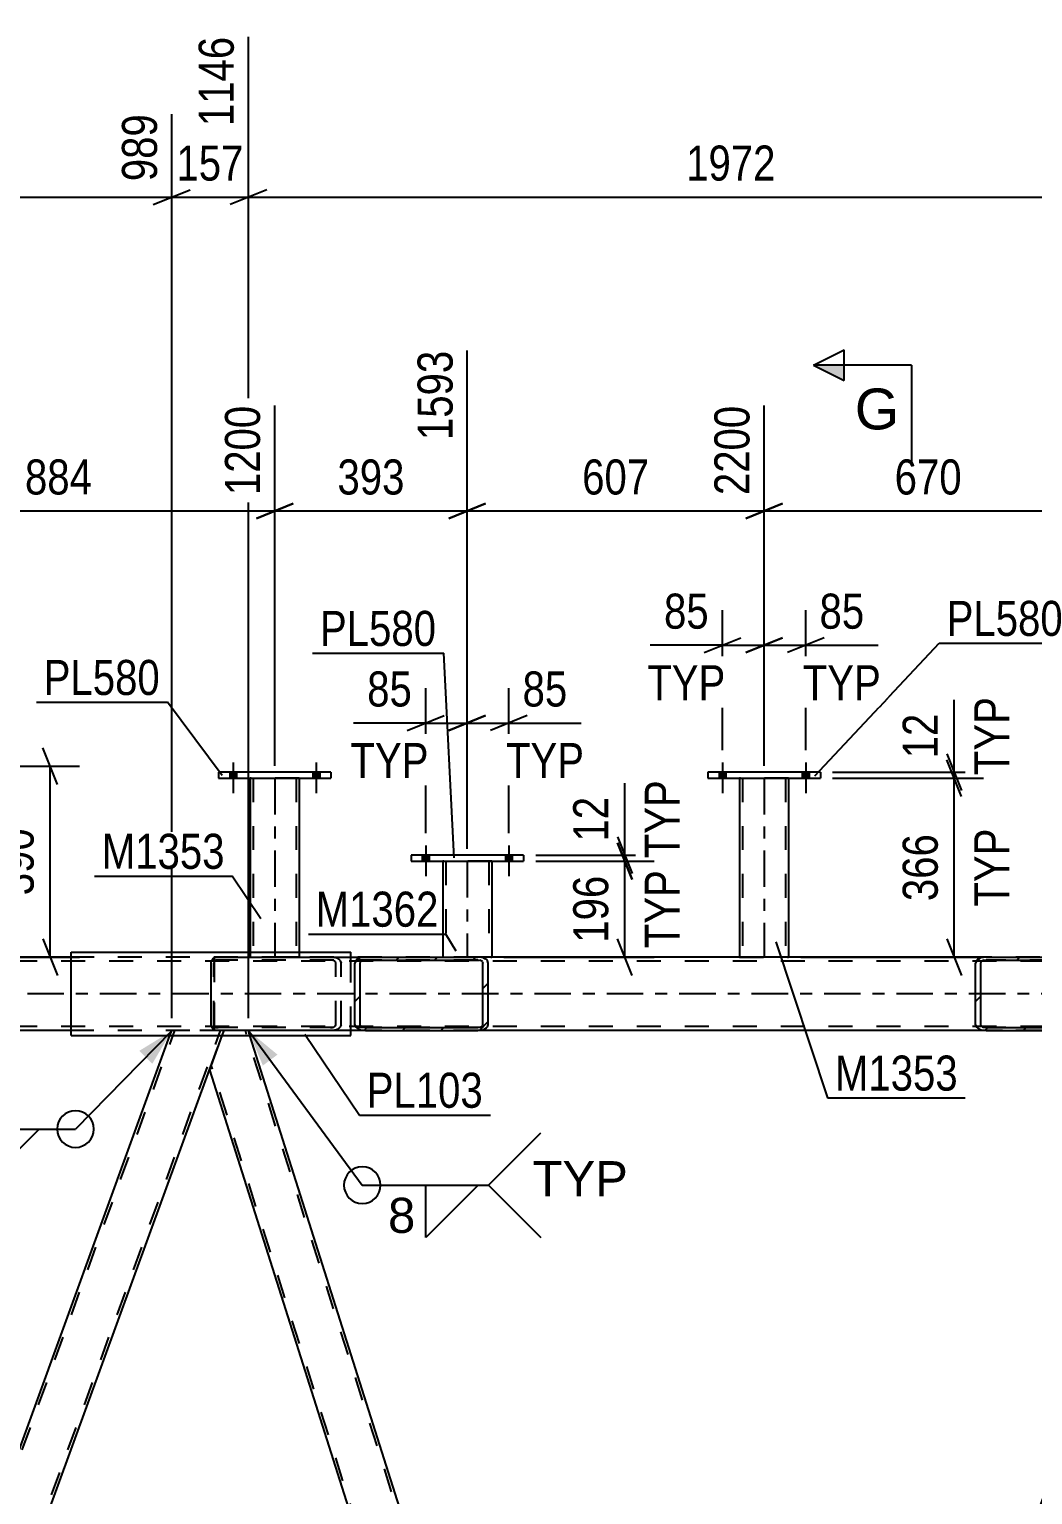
# Model space of a CAD drawing. Header units: millimetres. Extents: x -787 to 402, y -866 to -25.
# Drawn here: x -667.7 to -585.7, y -319.6 to -199.8 of the extents above; entities that cross this region are included whole.
import ezdxf

# ---------------------------------------------------------------- set-up
doc = ezdxf.new("R2010")
doc.units = ezdxf.units.MM
doc.linetypes.add('DXK_LINE_DOT2', pattern=[3.9198, 1.9599, -1.9599])
doc.linetypes.add('DXK_LINE_DOT3', pattern=[5.9187, 2.979, -0.9799, 0.9799, -0.9799])
doc.styles.add('Arial', font='arial.ttf', dxfattribs={"height": 0.2})
doc.styles.add('Arial Narrow', font='ARIALN.TTF', dxfattribs={"height": 0.2})

# ---------------------------------------------------------------- blocks, each defined once
blk = doc.blocks.new('Part-569028579-6382 - 6366')
at = {"color": 7, "linetype": 'DXK_LINE_DOT2'}
for p, q in [((-613.96, -400.61), (-570.65, -281.61)), ((-610.21, -400.61), (-566.9, -281.61)), ((-571.05, -282.01), (-570.9, -281.61)), ((-566.65, -281.61), (-570.9, -281.61)), ((-567.81, -284.81), (-566.65, -281.61)), ((-614.22, -400.61), (-613.05, -397.4)), ((-614.22, -400.61), (-609.96, -400.61)), ((-609.96, -400.61), (-609.81, -400.21))]:
    blk.add_line(p, q, dxfattribs=at)
at = {"color": 2, "linetype": 'Continuous'}
for p, q in [((-613.05, -397.4), (-571.05, -282.01)), ((-609.81, -400.21), (-567.81, -284.81))]:
    blk.add_line(p, q, dxfattribs=at)
blk = doc.blocks.new('Part-569028579-6450 - 6366')
at = {"color": 2, "linetype": 'Continuous'}
for p, q in [((-651.93, -282.01), (-652.95, -284.81)), ((-613.05, -397.4), (-649.64, -282.01)), ((-652.95, -284.81), (-616.36, -400.21)), ((-614.07, -400.21), (-613.05, -397.4))]:
    blk.add_line(p, q, dxfattribs=at)
at = {"color": 7, "linetype": 'DXK_LINE_DOT2'}
for p, q in [((-651.78, -281.61), (-651.93, -282.01)), ((-649.77, -281.61), (-651.78, -281.61)), ((-613.18, -397.77), (-650.02, -281.61)), ((-649.64, -282.01), (-649.77, -281.61)), ((-615.98, -400.61), (-652.81, -284.44)), ((-616.23, -400.61), (-616.36, -400.21)), ((-616.23, -400.61), (-614.22, -400.61)), ((-614.22, -400.61), (-614.07, -400.21))]:
    blk.add_line(p, q, dxfattribs=at)
blk = doc.blocks.new('Part-569028579-6399 - 6366')
at = {"linetype": 'Continuous'}
h = blk.add_hatch(dxfattribs=at)
h.set_pattern_fill('', scale=0.7, style=0, pattern_type=0)
h.set_pattern_definition([(45, (-590.3414, -276.0852), (-1.57154, 1.57154), [])])
h.paths.add_polyline_path([(-590.27, -275.9), (-590.34, -276.09), (-590.34, -281.13), (-590.27, -281.31), (-590.09, -281.46), (-589.8, -281.57), (-589.47, -281.61), (-580.3, -281.61), (-579.96, -281.57), (-579.68, -281.46), (-579.49, -281.31), (-579.42, -281.13), (-579.42, -276.09), (-579.49, -275.9), (-579.68, -275.75), (-579.96, -275.64), (-580.3, -275.61), (-589.47, -275.61), (-589.8, -275.64), (-590.09, -275.75)])
h.paths.add_polyline_path([(-589.64, -275.86), (-589.47, -275.85), (-580.3, -275.85), (-580.13, -275.86), (-579.99, -275.92), (-579.89, -275.99), (-579.86, -276.09), (-579.86, -281.13), (-579.89, -281.22), (-579.99, -281.29), (-580.13, -281.35), (-580.3, -281.37), (-589.47, -281.37), (-589.64, -281.35), (-589.78, -281.29), (-589.87, -281.22), (-589.9, -281.13), (-589.9, -276.09), (-589.87, -275.99), (-589.78, -275.92)])
at = {"color": 2, "linetype": 'Continuous'}
for p, q in [((-590.27, -275.9), (-590.34, -276.09)), ((-590.34, -281.13), (-590.34, -276.09)), ((-589.9, -276.09), (-589.87, -275.99)), ((-589.9, -281.13), (-589.9, -276.09)), ((-589.47, -275.61), (-589.8, -275.64)), ((-589.64, -275.86), (-589.47, -275.85)), ((-589.47, -275.61), (-580.3, -275.61)), ((-589.47, -275.85), (-580.3, -275.85)), ((-568.27, -275.61), (-580.3, -275.61)), ((-579.96, -275.64), (-580.3, -275.61)), ((-580.3, -275.85), (-580.13, -275.86)), ((-579.89, -275.99), (-579.86, -276.09)), ((-579.86, -281.13), (-579.86, -276.09)), ((-579.42, -276.09), (-579.49, -275.9)), ((-579.42, -281.13), (-579.42, -276.09)), ((-568.27, -275.61), (-567.93, -275.64)), ((-590.34, -281.13), (-590.27, -281.31)), ((-589.87, -281.22), (-589.9, -281.13)), ((-589.47, -281.37), (-589.64, -281.35)), ((-589.47, -281.37), (-580.3, -281.37)), ((-580.13, -281.35), (-580.3, -281.37)), ((-579.86, -281.13), (-579.89, -281.22)), ((-579.49, -281.31), (-579.42, -281.13)), ((-589.8, -281.57), (-589.47, -281.61)), ((-589.47, -281.61), (-580.3, -281.61)), ((-580.3, -281.61), (-579.96, -281.57)), ((-568.27, -281.61), (-580.3, -281.61)), ((-567.93, -281.57), (-568.27, -281.61))]:
    blk.add_line(p, q, dxfattribs=at)
at = {"color": 7, "linetype": 'DXK_LINE_DOT2'}
for p, q in [((-589.47, -275.61), (-580.3, -275.61)), ((-568.27, -275.85), (-589.47, -275.85)), ((-578.31, -276.09), (-578.24, -275.9)), ((-578.31, -281.13), (-578.31, -276.09)), ((-577.84, -275.99), (-577.87, -276.09)), ((-577.87, -281.13), (-577.87, -276.09)), ((-577.77, -275.64), (-577.44, -275.61)), ((-577.44, -275.85), (-577.61, -275.86)), ((-568.1, -275.86), (-568.27, -275.85)), ((-567.83, -276.09), (-567.86, -275.99)), ((-567.83, -281.13), (-567.83, -276.09)), ((-567.46, -275.9), (-567.44, -275.97)), ((-567.44, -275.97), (-567.39, -276.09)), ((-567.39, -281.13), (-567.39, -276.09)), ((-568.27, -281.37), (-589.47, -281.37)), ((-578.24, -281.31), (-578.31, -281.13)), ((-577.87, -281.13), (-577.84, -281.22)), ((-577.61, -281.35), (-577.44, -281.37)), ((-568.27, -281.37), (-568.1, -281.35)), ((-567.86, -281.22), (-567.83, -281.13)), ((-567.41, -281.17), (-567.46, -281.31)), ((-567.39, -281.13), (-567.41, -281.17)), ((-580.3, -281.61), (-589.47, -281.61)), ((-577.44, -281.61), (-577.77, -281.57))]:
    blk.add_line(p, q, dxfattribs=at)
at = {"color": 2, "linetype": 'Continuous'}
for centre, radius, start, end in [((-589.67, -276.45), 0.817, 99.5182, 138.0638), ((-589.57, -276.27), 0.409, 99.5182, 138.0638), ((-580.2, -276.27), 0.409, 41.9362, 80.4818), ((-580.1, -276.45), 0.817, 41.9362, 80.4818), ((-568.07, -276.45), 0.817, 53.5209, 80.4818), ((-589.67, -280.76), 0.817, 221.9362, 260.4818), ((-589.57, -280.94), 0.409, 221.9362, 260.4818), ((-580.2, -280.94), 0.409, 279.5182, 318.0638), ((-580.1, -280.76), 0.817, 279.5182, 318.0638), ((-568.07, -280.76), 0.817, 279.5182, 306.4761)]:
    blk.add_arc(centre, radius, start, end, dxfattribs=at)
at = {"color": 7, "linetype": 'DXK_LINE_DOT2'}
for centre, radius, start, end in [((-577.64, -276.45), 0.817, 99.5182, 138.0638), ((-577.54, -276.27), 0.409, 99.5182, 138.0638), ((-568.17, -276.27), 0.409, 41.9362, 80.4818), ((-568.07, -276.45), 0.817, 41.9362, 53.5209), ((-577.64, -280.76), 0.817, 221.9362, 260.4818), ((-577.54, -280.94), 0.409, 221.9362, 260.4818), ((-568.17, -280.94), 0.409, 279.5182, 318.0638), ((-568.07, -280.76), 0.817, 306.4761, 318.0638)]:
    blk.add_arc(centre, radius, start, end, dxfattribs=at)
blk = doc.blocks.new('Part-569028579-6480 - 6366')
at = {"color": 2, "linetype": 'Continuous'}
for p, q in [((-699.2, -400.21), (-656.18, -282.01)), ((-694.95, -400.21), (-652.95, -284.81))]:
    blk.add_line(p, q, dxfattribs=at)
at = {"color": 7, "linetype": 'DXK_LINE_DOT2'}
for p, q in [((-699.1, -400.61), (-655.78, -281.61)), ((-695.35, -400.61), (-652.04, -281.61)), ((-656.18, -282.01), (-656.04, -281.61)), ((-651.78, -281.61), (-656.04, -281.61)), ((-652.95, -284.81), (-651.78, -281.61)), ((-699.35, -400.61), (-699.2, -400.21)), ((-699.35, -400.61), (-695.09, -400.61)), ((-695.09, -400.61), (-694.95, -400.21))]:
    blk.add_line(p, q, dxfattribs=at)
blk = doc.blocks.new('Part-569028579-6501 - 6366')
at = {"color": 7, "linetype": 'DXK_LINE_DOT2'}
for p, q in [((-102.57, -275.93), (-695.6, -275.93)), ((-631.03, -275.61), (-664.25, -275.61)), ((-545.9, -275.61), (-589.47, -275.61)), ((-102.57, -281.29), (-695.6, -281.29)), ((-631.04, -281.61), (-664.25, -281.61)), ((-545.9, -281.61), (-589.47, -281.61))]:
    blk.add_line(p, q, dxfattribs=at)
at = {"color": 2, "linetype": 'Continuous'}
for p, q in [((-664.25, -275.61), (-691.6, -275.61)), ((-589.47, -275.61), (-631.03, -275.61)), ((-664.25, -281.61), (-691.6, -281.61)), ((-589.47, -281.61), (-631.04, -281.61))]:
    blk.add_line(p, q, dxfattribs=at)
at = {"color": 7, "linetype": 'DXK_LINE_DOT3'}
blk.add_line((-102.57, -278.61), (-695.6, -278.61), dxfattribs=at)
blk = doc.blocks.new('Part-569028579-6523 - 6366')
at = {"linetype": 'Continuous'}
h = blk.add_hatch(dxfattribs=at)
h.set_pattern_fill('', scale=0.7, style=0, pattern_type=0)
h.set_pattern_definition([(45, (-641.0777, -276.0851), (-1.57154, 1.57154), [])])
h.paths.add_polyline_path([(-641.01, -275.9), (-641.08, -276.09), (-641.08, -281.13), (-641.01, -281.31), (-640.82, -281.46), (-640.54, -281.57), (-640.2, -281.61), (-631.03, -281.61), (-630.7, -281.57), (-630.42, -281.46), (-630.23, -281.31), (-630.16, -281.13), (-630.16, -276.09), (-630.23, -275.9), (-630.42, -275.75), (-630.7, -275.64), (-631.03, -275.61), (-640.2, -275.61), (-640.54, -275.64), (-640.82, -275.75)])
h.paths.add_polyline_path([(-640.37, -275.86), (-640.2, -275.85), (-631.03, -275.85), (-630.87, -275.86), (-630.72, -275.92), (-630.63, -275.99), (-630.6, -276.09), (-630.6, -281.13), (-630.63, -281.22), (-630.72, -281.29), (-630.87, -281.35), (-631.03, -281.37), (-640.2, -281.37), (-640.37, -281.35), (-640.51, -281.29), (-640.61, -281.22), (-640.64, -281.13), (-640.64, -276.09), (-640.61, -275.99), (-640.51, -275.92)])
at = {"color": 2, "linetype": 'Continuous'}
for p, q in [((-652.82, -276.09), (-652.78, -275.9)), ((-652.82, -281.13), (-652.82, -276.09)), ((-652.78, -275.9), (-652.69, -275.75)), ((-652.69, -275.75), (-652.55, -275.64)), ((-652.55, -275.64), (-652.53, -275.64)), ((-652.53, -275.64), (-652.23, -275.61)), ((-652.23, -275.61), (-640.2, -275.61)), ((-641.01, -275.9), (-641.08, -276.09)), ((-641.08, -281.13), (-641.08, -276.09)), ((-640.64, -276.09), (-640.61, -275.99)), ((-640.64, -281.13), (-640.64, -276.09)), ((-640.2, -275.61), (-640.54, -275.64)), ((-640.37, -275.86), (-640.2, -275.85)), ((-640.2, -275.61), (-631.03, -275.61)), ((-640.2, -275.85), (-631.03, -275.85)), ((-630.7, -275.64), (-631.03, -275.61)), ((-631.03, -275.85), (-630.87, -275.86)), ((-630.63, -275.99), (-630.6, -276.09)), ((-630.6, -281.13), (-630.6, -276.09)), ((-630.16, -276.09), (-630.23, -275.9)), ((-630.16, -281.13), (-630.16, -276.09)), ((-652.78, -281.31), (-652.82, -281.13)), ((-652.69, -281.46), (-652.78, -281.31)), ((-652.55, -281.57), (-652.69, -281.46)), ((-641.08, -281.13), (-641.01, -281.31)), ((-640.61, -281.22), (-640.64, -281.13)), ((-640.2, -281.37), (-640.37, -281.35)), ((-640.2, -281.37), (-631.03, -281.37)), ((-630.87, -281.35), (-631.03, -281.37)), ((-630.6, -281.13), (-630.63, -281.22)), ((-630.23, -281.31), (-630.16, -281.13)), ((-652.53, -281.57), (-652.55, -281.57)), ((-652.23, -281.61), (-652.53, -281.57)), ((-640.2, -281.61), (-652.23, -281.61)), ((-640.54, -281.57), (-640.2, -281.61)), ((-640.2, -281.61), (-631.03, -281.61)), ((-631.03, -281.61), (-630.7, -281.57))]:
    blk.add_line(p, q, dxfattribs=at)
at = {"color": 7, "linetype": 'DXK_LINE_DOT2'}
for p, q in [((-652.58, -275.99), (-652.6, -276.09)), ((-652.6, -281.13), (-652.6, -276.09)), ((-652.54, -275.92), (-652.58, -275.99)), ((-652.4, -275.86), (-652.54, -275.92)), ((-652.54, -281.29), (-652.54, -275.92)), ((-652.53, -281.57), (-652.53, -275.64)), ((-652.23, -275.85), (-652.4, -275.86)), ((-631.03, -275.85), (-652.23, -275.85)), ((-643.06, -275.61), (-642.73, -275.64)), ((-642.9, -275.86), (-643.06, -275.85)), ((-642.63, -276.09), (-642.66, -275.99)), ((-642.63, -281.13), (-642.63, -276.09)), ((-642.26, -275.9), (-642.19, -276.09)), ((-642.19, -281.13), (-642.19, -276.09)), ((-631.03, -275.61), (-640.2, -275.61)), ((-652.6, -281.13), (-652.58, -281.22)), ((-652.58, -281.22), (-652.54, -281.29)), ((-652.54, -281.29), (-652.4, -281.35)), ((-652.4, -281.35), (-652.23, -281.37)), ((-631.03, -281.37), (-652.23, -281.37)), ((-643.06, -281.37), (-642.9, -281.35)), ((-642.66, -281.22), (-642.63, -281.13)), ((-642.19, -281.13), (-642.26, -281.31)), ((-642.73, -281.57), (-643.06, -281.61)), ((-631.03, -281.61), (-640.2, -281.61))]:
    blk.add_line(p, q, dxfattribs=at)
for centre, radius, start, end in [((-642.96, -276.27), 0.409, 41.9362, 80.4818), ((-642.86, -276.45), 0.817, 41.9362, 80.4818), ((-642.96, -280.94), 0.409, 279.5182, 318.0638), ((-642.86, -280.76), 0.817, 279.5182, 318.0638)]:
    blk.add_arc(centre, radius, start, end, dxfattribs=at)
at = {"color": 2, "linetype": 'Continuous'}
for centre, radius, start, end in [((-640.4, -276.45), 0.817, 99.5181, 138.0638), ((-640.3, -276.27), 0.409, 99.5181, 138.0638), ((-630.93, -276.27), 0.409, 41.9362, 80.4818), ((-630.83, -276.45), 0.817, 41.9362, 80.4818), ((-640.4, -280.76), 0.817, 221.9362, 260.4818), ((-640.3, -280.94), 0.409, 221.9362, 260.4818), ((-630.93, -280.94), 0.409, 279.5181, 318.0638), ((-630.83, -280.76), 0.817, 279.5181, 318.0638)]:
    blk.add_arc(centre, radius, start, end, dxfattribs=at)
blk = doc.blocks.new('Bolt-569028579-17748 - 6366')
at = {"linetype": 'Continuous'}
for points in [[(-610.74, -260.49), (-611.3, -260.49), (-611.3, -260.97), (-610.74, -260.97)], [(-610.74, -260.49), (-611.3, -260.49), (-611.3, -260.97), (-610.74, -260.97)], [(-603.94, -260.49), (-604.5, -260.49), (-604.5, -260.97), (-603.94, -260.97)], [(-603.94, -260.49), (-604.5, -260.49), (-604.5, -260.97), (-603.94, -260.97)]]:
    blk.add_hatch(color=1, dxfattribs=at).paths.add_polyline_path(points)
at = {"color": 1, "linetype": 'Continuous'}
for p, q in [((-611.02, -259.69), (-611.02, -262.21)), ((-611.02, -259.69), (-611.02, -262.21)), ((-604.22, -259.69), (-604.22, -262.21)), ((-604.22, -259.69), (-604.22, -262.21)), ((-611.3, -260.49), (-611.3, -260.97)), ((-611.3, -260.49), (-611.3, -260.97)), ((-610.74, -260.49), (-610.74, -260.97)), ((-610.74, -260.49), (-610.74, -260.97)), ((-604.5, -260.49), (-604.5, -260.97)), ((-604.5, -260.49), (-604.5, -260.97)), ((-603.94, -260.49), (-603.94, -260.97)), ((-603.94, -260.49), (-603.94, -260.97))]:
    blk.add_line(p, q, dxfattribs=at)
blk = doc.blocks.new('Part-569028579-6540 - 6366')
at = {"color": 2, "linetype": 'Continuous'}
for p, q in [((-664.25, -282.01), (-664.25, -275.21)), ((-664.25, -275.21), (-641.39, -275.21)), ((-641.39, -275.61), (-641.39, -275.21)), ((-664.25, -282.01), (-641.39, -282.01)), ((-641.39, -282.01), (-641.39, -281.61))]:
    blk.add_line(p, q, dxfattribs=at)
at = {"color": 7, "linetype": 'DXK_LINE_DOT2'}
blk.add_line((-641.39, -281.61), (-641.39, -275.61), dxfattribs=at)
blk = doc.blocks.new('Part-569028579-6561 - 6366')
at = {"color": 2, "linetype": 'Continuous'}
for p, q in [((-636.48, -267.28), (-636.48, -267.76)), ((-627.28, -267.28), (-636.48, -267.28)), ((-636.48, -267.76), (-627.28, -267.76)), ((-627.28, -267.28), (-627.28, -267.76))]:
    blk.add_line(p, q, dxfattribs=at)
blk = doc.blocks.new('Bolt-569028579-6639 - 6366')
at = {"linetype": 'Continuous'}
for points in [[(-650.74, -260.49), (-651.3, -260.49), (-651.3, -260.97), (-650.74, -260.97)], [(-650.74, -260.49), (-651.3, -260.49), (-651.3, -260.97), (-650.74, -260.97)], [(-643.94, -260.49), (-644.5, -260.49), (-644.5, -260.97), (-643.94, -260.97)], [(-643.94, -260.49), (-644.5, -260.49), (-644.5, -260.97), (-643.94, -260.97)]]:
    blk.add_hatch(color=1, dxfattribs=at).paths.add_polyline_path(points)
at = {"color": 1, "linetype": 'Continuous'}
for p, q in [((-651.02, -259.69), (-651.02, -262.21)), ((-651.02, -259.69), (-651.02, -262.21)), ((-644.22, -259.69), (-644.22, -262.21)), ((-644.22, -259.69), (-644.22, -262.21)), ((-651.3, -260.49), (-651.3, -260.97)), ((-651.3, -260.49), (-651.3, -260.97)), ((-650.74, -260.49), (-650.74, -260.97)), ((-650.74, -260.49), (-650.74, -260.97)), ((-644.5, -260.49), (-644.5, -260.97)), ((-644.5, -260.49), (-644.5, -260.97)), ((-643.94, -260.49), (-643.94, -260.97)), ((-643.94, -260.49), (-643.94, -260.97))]:
    blk.add_line(p, q, dxfattribs=at)
blk = doc.blocks.new('Part-569028579-17692 - 6366')
at = {"color": 2, "linetype": 'Continuous'}
for p, q in [((-609.62, -260.97), (-609.62, -275.61)), ((-605.62, -260.97), (-605.62, -275.61))]:
    blk.add_line(p, q, dxfattribs=at)
at = {"color": 7, "linetype": 'DXK_LINE_DOT2'}
for p, q in [((-605.62, -260.97), (-609.62, -260.97)), ((-609.38, -260.97), (-609.38, -275.61)), ((-605.86, -260.97), (-605.86, -275.61)), ((-609.62, -275.61), (-609.62, -275.61)), ((-609.62, -275.61), (-605.62, -275.61)), ((-605.62, -275.61), (-605.62, -275.61)), ((-605.62, -275.61), (-605.62, -275.61))]:
    blk.add_line(p, q, dxfattribs=at)
at = {"color": 7, "linetype": 'DXK_LINE_DOT3'}
blk.add_line((-607.62, -260.97), (-607.62, -275.61), dxfattribs=at)
blk = doc.blocks.new('Part-569028579-17693 - 6366')
at = {"color": 2, "linetype": 'Continuous'}
for p, q in [((-612.22, -260.49), (-612.22, -260.97)), ((-603.02, -260.49), (-612.22, -260.49)), ((-612.22, -260.97), (-603.02, -260.97)), ((-603.02, -260.49), (-603.02, -260.97))]:
    blk.add_line(p, q, dxfattribs=at)
blk = doc.blocks.new('Part-569028579-17696 - 6366')
at = {"color": 2, "linetype": 'Continuous'}
for p, q in [((-649.62, -260.97), (-649.62, -275.21)), ((-645.62, -260.97), (-645.62, -275.21))]:
    blk.add_line(p, q, dxfattribs=at)
at = {"color": 7, "linetype": 'DXK_LINE_DOT2'}
for p, q in [((-645.62, -260.97), (-649.62, -260.97)), ((-649.38, -260.97), (-649.38, -275.61)), ((-645.86, -260.97), (-645.86, -275.61)), ((-649.62, -275.21), (-649.62, -275.61)), ((-645.62, -275.21), (-645.62, -275.61)), ((-645.62, -275.61), (-649.62, -275.61))]:
    blk.add_line(p, q, dxfattribs=at)
at = {"color": 7, "linetype": 'DXK_LINE_DOT3'}
blk.add_line((-647.62, -260.97), (-647.62, -275.61), dxfattribs=at)
blk = doc.blocks.new('Part-569028579-17697 - 6366')
at = {"color": 2, "linetype": 'Continuous'}
for p, q in [((-652.22, -260.49), (-652.22, -260.97)), ((-643.02, -260.49), (-652.22, -260.49)), ((-652.22, -260.97), (-643.02, -260.97)), ((-643.02, -260.49), (-643.02, -260.97))]:
    blk.add_line(p, q, dxfattribs=at)
blk = doc.blocks.new('Part-569028579-17707 - 6366')
at = {"color": 2, "linetype": 'Continuous'}
for p, q in [((-633.88, -267.76), (-633.88, -275.61)), ((-629.88, -267.76), (-629.88, -275.61))]:
    blk.add_line(p, q, dxfattribs=at)
at = {"color": 7, "linetype": 'DXK_LINE_DOT2'}
for p, q in [((-629.88, -267.76), (-633.88, -267.76)), ((-633.64, -267.76), (-633.64, -275.61)), ((-630.12, -267.76), (-630.12, -275.61)), ((-633.88, -275.61), (-633.88, -275.61)), ((-633.88, -275.61), (-629.88, -275.61)), ((-629.88, -275.61), (-629.88, -275.61)), ((-629.88, -275.61), (-629.88, -275.61))]:
    blk.add_line(p, q, dxfattribs=at)
at = {"color": 7, "linetype": 'DXK_LINE_DOT3'}
blk.add_line((-631.88, -267.76), (-631.88, -275.61), dxfattribs=at)
blk = doc.blocks.new('Bolt-569028579-17752 - 6366')
at = {"linetype": 'Continuous'}
for points in [[(-635, -267.28), (-635.56, -267.28), (-635.56, -267.76), (-635, -267.76)], [(-635, -267.28), (-635.56, -267.28), (-635.56, -267.76), (-635, -267.76)], [(-628.2, -267.28), (-628.76, -267.28), (-628.76, -267.76), (-628.2, -267.76)], [(-628.2, -267.28), (-628.76, -267.28), (-628.76, -267.76), (-628.2, -267.76)]]:
    blk.add_hatch(color=1, dxfattribs=at).paths.add_polyline_path(points)
at = {"color": 1, "linetype": 'Continuous'}
for p, q in [((-635.28, -266.48), (-635.28, -269)), ((-635.28, -266.48), (-635.28, -269)), ((-628.48, -266.48), (-628.48, -269)), ((-628.48, -266.48), (-628.48, -269)), ((-635.56, -267.28), (-635.56, -267.76)), ((-635.56, -267.28), (-635.56, -267.76)), ((-635, -267.28), (-635, -267.76)), ((-635, -267.28), (-635, -267.76)), ((-628.76, -267.28), (-628.76, -267.76)), ((-628.76, -267.28), (-628.76, -267.76)), ((-628.2, -267.28), (-628.2, -267.76)), ((-628.2, -267.28), (-628.2, -267.76))]:
    blk.add_line(p, q, dxfattribs=at)
blk = doc.blocks.new('StraightDimension-569028579-65613 - 6366')
at = {"color": 7, "linetype": 'Continuous'}
for p, q in [((-619.01, -267.28), (-619.01, -261.38)), ((-619.01, -267.28), (-619.01, -261.38)), ((-619.61, -265.78), (-618.41, -268.78)), ((-618.41, -269.26), (-619.61, -266.26)), ((-626.28, -267.28), (-616.61, -267.28)), ((-626.28, -267.76), (-616.61, -267.76)), ((-619.01, -267.76), (-619.01, -267.28))]:
    blk.add_line(p, q, dxfattribs=at)
at = {"color": 0, "linetype": 'Continuous'}
blk.add_wipeout([(-613.91, -260.54), (-618.11, -260.54), (-618.11, -268.13), (-613.91, -268.13)], dxfattribs=at)
at = {"color": 0}
blk.add_wipeout([(-619.76, -261.9), (-623.96, -261.9), (-623.96, -266.76), (-619.76, -266.76)], dxfattribs=at)
at = {"color": 3, "linetype": 'Continuous', "style": 'Arial Narrow'}
blk.add_text('TYP', height=2.863, rotation=90.0002, dxfattribs=at).set_placement((-614.51, -267.53))
at = {"color": 3, "style": 'Arial Narrow'}
blk.add_text('12', height=2.863, rotation=90.0002, dxfattribs=at).set_placement((-620.36, -266.16))
blk = doc.blocks.new('StraightDimension-569028579-65313 - 6366')
at = {"color": 7, "linetype": 'Continuous'}
for p, q in [((-631.88, -266.76), (-631.88, -226.03)), ((-647.62, -259.97), (-647.62, -230.53)), ((-646.12, -238.54), (-649.12, -239.74)), ((-647.62, -239.14), (-631.88, -239.14)), ((-633.38, -239.74), (-630.38, -238.54))]:
    blk.add_line(p, q, dxfattribs=at)
at = {"color": 0}
blk.add_wipeout([(-636.41, -238.39), (-636.41, -234.19), (-643.09, -234.19), (-643.09, -238.39)], dxfattribs=at)
at = {"color": 3, "style": 'Arial Narrow'}
blk.add_text('393', height=2.863, dxfattribs=at).set_placement((-642.49, -237.79))
at = {"color": 0, "linetype": 'Continuous'}
blk.add_wipeout([(-632.48, -225.43), (-636.68, -225.43), (-636.68, -233.94), (-632.48, -233.94)], dxfattribs=at)
at = {"color": 3, "linetype": 'Continuous', "style": 'Arial Narrow'}
blk.add_text('1593', height=2.863, rotation=90.0002, dxfattribs=at).set_placement((-633.08, -233.34))
blk = doc.blocks.new('StraightDimension-569028579-65484 - 6366')
at = {"color": 7, "linetype": 'Continuous'}
for p, q in [((-665.37, -261.51), (-666.57, -258.51)), ((-684.72, -260.01), (-663.57, -260.01)), ((-665.97, -275.61), (-665.97, -260.01)), ((-666.57, -274.11), (-665.37, -277.11)), ((-679.96, -275.61), (-663.57, -275.61))]:
    blk.add_line(p, q, dxfattribs=at)
at = {"color": 0}
blk.add_wipeout([(-666.72, -264.46), (-670.92, -264.46), (-670.92, -271.15), (-666.72, -271.15)], dxfattribs=at)
at = {"color": 3, "style": 'Arial Narrow'}
blk.add_text('390', height=2.863, rotation=90.0002, dxfattribs=at).set_placement((-667.32, -270.55))
blk = doc.blocks.new('StraightDimension-569028579-65312 - 6366')
at = {"color": 7, "linetype": 'Continuous'}
for p, q in [((-631.88, -266.76), (-631.88, -226.03)), ((-607.62, -259.97), (-607.62, -230.53)), ((-630.38, -238.54), (-633.38, -239.74)), ((-631.88, -239.14), (-607.62, -239.14)), ((-609.12, -239.74), (-606.12, -238.54))]:
    blk.add_line(p, q, dxfattribs=at)
at = {"color": 0}
blk.add_wipeout([(-616.41, -238.39), (-616.41, -234.19), (-623.09, -234.19), (-623.09, -238.39)], dxfattribs=at)
at = {"color": 3, "style": 'Arial Narrow'}
blk.add_text('607', height=2.863, dxfattribs=at).set_placement((-622.49, -237.79))
at = {"color": 0, "linetype": 'Continuous'}
blk.add_wipeout([(-608.22, -229.93), (-612.42, -229.93), (-612.42, -238.44), (-608.22, -238.44)], dxfattribs=at)
at = {"color": 3, "linetype": 'Continuous', "style": 'Arial Narrow'}
blk.add_text('2200', height=2.863, rotation=90.0002, dxfattribs=at).set_placement((-608.82, -237.84))
blk = doc.blocks.new('StraightDimension-569028579-18751 - 6366')
at = {"color": 7, "linetype": 'Continuous'}
for p, q in [((-649.77, -280.61), (-649.77, -200.37)), ((-656.04, -280.61), (-656.04, -206.69)), ((-657.54, -214.08), (-654.54, -212.88)), ((-648.27, -212.88), (-651.27, -214.08)), ((-656.04, -213.48), (-649.77, -213.48))]:
    blk.add_line(p, q, dxfattribs=at)
at = {"color": 0}
blk.add_wipeout([(-649.56, -212.73), (-649.56, -208.53), (-656.25, -208.53), (-656.25, -212.73)], dxfattribs=at)
at = {"color": 3, "style": 'Arial Narrow'}
blk.add_text('157', height=2.863, dxfattribs=at).set_placement((-655.65, -212.13))
at = {"color": 0, "linetype": 'Continuous'}
blk.add_wipeout([(-650.37, -199.77), (-654.57, -199.77), (-654.57, -208.28), (-650.37, -208.28)], dxfattribs=at)
at = {"color": 3, "linetype": 'Continuous', "style": 'Arial Narrow'}
blk.add_text('1146', height=2.863, rotation=90.0002, dxfattribs=at).set_placement((-650.97, -207.68))
blk = doc.blocks.new('StraightDimension-569028579-65528 - 6366')
at = {"color": 7, "linetype": 'Continuous'}
for p, q in [((-592.08, -260.49), (-592.08, -254.58)), ((-592.08, -260.49), (-592.08, -254.58)), ((-592.68, -258.99), (-591.48, -261.99)), ((-591.48, -262.47), (-592.68, -259.47)), ((-602.02, -260.49), (-589.68, -260.49)), ((-602.02, -260.97), (-589.68, -260.97)), ((-592.08, -260.97), (-592.08, -260.49))]:
    blk.add_line(p, q, dxfattribs=at)
at = {"color": 0, "linetype": 'Continuous'}
blk.add_wipeout([(-586.98, -253.74), (-591.18, -253.74), (-591.18, -261.33), (-586.98, -261.33)], dxfattribs=at)
at = {"color": 0}
blk.add_wipeout([(-592.83, -255.1), (-597.03, -255.1), (-597.03, -259.96), (-592.83, -259.96)], dxfattribs=at)
at = {"color": 3, "linetype": 'Continuous', "style": 'Arial Narrow'}
blk.add_text('TYP', height=2.863, rotation=90.0002, dxfattribs=at).set_placement((-587.58, -260.73))
at = {"color": 3, "style": 'Arial Narrow'}
blk.add_text('12', height=2.863, rotation=90.0002, dxfattribs=at).set_placement((-593.43, -259.36))
blk = doc.blocks.new('StraightDimension-569028579-65614 - 6366')
at = {"color": 7, "linetype": 'Continuous'}
for p, q in [((-619.61, -266.26), (-618.41, -269.26)), ((-626.28, -267.76), (-616.61, -267.76)), ((-619.01, -275.61), (-619.01, -267.76)), ((-618.41, -277.11), (-619.61, -274.11)), ((-628.88, -275.61), (-616.61, -275.61))]:
    blk.add_line(p, q, dxfattribs=at)
at = {"color": 0, "linetype": 'Continuous'}
blk.add_wipeout([(-613.91, -267.89), (-618.11, -267.89), (-618.11, -275.48), (-613.91, -275.48)], dxfattribs=at)
at = {"color": 0}
blk.add_wipeout([(-619.76, -268.34), (-623.96, -268.34), (-623.96, -275.03), (-619.76, -275.03)], dxfattribs=at)
at = {"color": 3, "style": 'Arial Narrow'}
blk.add_text('196', height=2.863, rotation=90.0002, dxfattribs=at).set_placement((-620.36, -274.43))
at = {"color": 3, "linetype": 'Continuous', "style": 'Arial Narrow'}
blk.add_text('TYP', height=2.863, rotation=90.0002, dxfattribs=at).set_placement((-614.51, -274.88))
blk = doc.blocks.new('StraightDimension-569028579-65509 - 6366')
at = {"color": 7, "linetype": 'Continuous'}
for p, q in [((-607.62, -259.97), (-607.62, -247.26)), ((-604.22, -258.69), (-604.22, -247.26)), ((-609.12, -250.71), (-606.12, -249.51)), ((-607.62, -250.11), (-604.22, -250.11)), ((-602.72, -249.51), (-605.72, -250.71)), ((-604.22, -250.11), (-598.31, -250.11)), ((-604.22, -250.11), (-598.31, -250.11))]:
    blk.add_line(p, q, dxfattribs=at)
at = {"color": 0}
blk.add_wipeout([(-598.84, -249.36), (-598.84, -245.16), (-603.69, -245.16), (-603.69, -249.36)], dxfattribs=at)
at = {"color": 0, "linetype": 'Continuous'}
blk.add_wipeout([(-597.47, -255.21), (-597.47, -251.01), (-605.06, -251.01), (-605.06, -255.21)], dxfattribs=at)
at = {"color": 3, "style": 'Arial Narrow'}
blk.add_text('85', height=2.863, dxfattribs=at).set_placement((-603.09, -248.76))
at = {"color": 3, "linetype": 'Continuous', "style": 'Arial Narrow'}
blk.add_text('TYP', height=2.863, dxfattribs=at).set_placement((-604.46, -254.61))
blk = doc.blocks.new('StraightDimension-569028579-65597 - 6366')
at = {"color": 7, "linetype": 'Continuous'}
for p, q in [((-635.28, -265.48), (-635.28, -253.62)), ((-631.88, -266.76), (-631.88, -253.62)), ((-636.78, -257.07), (-633.78, -255.87)), ((-630.38, -255.87), (-633.38, -257.07)), ((-635.28, -256.47), (-641.19, -256.47)), ((-635.28, -256.47), (-641.19, -256.47)), ((-635.28, -256.47), (-631.88, -256.47))]:
    blk.add_line(p, q, dxfattribs=at)
at = {"color": 0}
blk.add_wipeout([(-635.81, -255.72), (-635.81, -251.52), (-640.66, -251.52), (-640.66, -255.72)], dxfattribs=at)
at = {"color": 0, "linetype": 'Continuous'}
blk.add_wipeout([(-634.44, -261.57), (-634.44, -257.37), (-642.03, -257.37), (-642.03, -261.57)], dxfattribs=at)
at = {"color": 3, "style": 'Arial Narrow'}
blk.add_text('85', height=2.863, dxfattribs=at).set_placement((-640.06, -255.12))
at = {"color": 3, "linetype": 'Continuous', "style": 'Arial Narrow'}
blk.add_text('TYP', height=2.863, dxfattribs=at).set_placement((-641.43, -260.97))
blk = doc.blocks.new('StraightDimension-569028579-65529 - 6366')
at = {"color": 7, "linetype": 'Continuous'}
for p, q in [((-591.48, -262.47), (-592.68, -259.47)), ((-602.02, -260.97), (-589.68, -260.97)), ((-592.08, -275.61), (-592.08, -260.97)), ((-592.68, -274.11), (-591.48, -277.11)), ((-604.62, -275.61), (-589.68, -275.61))]:
    blk.add_line(p, q, dxfattribs=at)
at = {"color": 0, "linetype": 'Continuous'}
blk.add_wipeout([(-586.98, -264.49), (-591.18, -264.49), (-591.18, -272.08), (-586.98, -272.08)], dxfattribs=at)
at = {"color": 0}
blk.add_wipeout([(-592.83, -264.94), (-597.03, -264.94), (-597.03, -271.63), (-592.83, -271.63)], dxfattribs=at)
at = {"color": 3, "style": 'Arial Narrow'}
blk.add_text('366', height=2.863, rotation=90.0002, dxfattribs=at).set_placement((-593.43, -271.03))
at = {"color": 3, "linetype": 'Continuous', "style": 'Arial Narrow'}
blk.add_text('TYP', height=2.863, rotation=90.0002, dxfattribs=at).set_placement((-587.58, -271.48))
blk = doc.blocks.new('StraightDimension-569028579-18750 - 6366')
at = {"color": 7, "linetype": 'Continuous'}
for p, q in [((-649.77, -280.61), (-649.77, -200.37)), ((-570.9, -280.61), (-570.9, -204.87)), ((-648.27, -212.88), (-651.27, -214.08)), ((-572.4, -214.08), (-569.4, -212.88)), ((-649.77, -213.48), (-570.9, -213.48))]:
    blk.add_line(p, q, dxfattribs=at)
at = {"color": 0}
blk.add_wipeout([(-606.08, -212.73), (-606.08, -208.53), (-614.59, -208.53), (-614.59, -212.73)], dxfattribs=at)
at = {"color": 3, "style": 'Arial Narrow'}
blk.add_text('1972', height=2.863, dxfattribs=at).set_placement((-613.99, -212.13))
at = {"color": 0, "linetype": 'Continuous'}
blk.add_wipeout([(-571.5, -204.27), (-575.7, -204.27), (-575.7, -212.78), (-571.5, -212.78)], dxfattribs=at)
at = {"color": 3, "linetype": 'Continuous', "style": 'Arial Narrow'}
blk.add_text('3117', height=2.863, rotation=90.0002, dxfattribs=at).set_placement((-572.1, -212.18))
blk = doc.blocks.new('StraightDimension-569028579-18752 - 6366')
at = {"color": 7, "linetype": 'Continuous'}
for p, q in [((-656.04, -280.61), (-656.04, -206.69)), ((-695.6, -274.61), (-695.6, -210.35)), ((-694.1, -212.88), (-697.1, -214.08)), ((-657.54, -214.08), (-654.54, -212.88)), ((-695.6, -213.48), (-656.04, -213.48))]:
    blk.add_line(p, q, dxfattribs=at)
at = {"color": 0}
blk.add_wipeout([(-672.48, -212.73), (-672.48, -208.53), (-679.16, -208.53), (-679.16, -212.73)], dxfattribs=at)
at = {"color": 3, "style": 'Arial Narrow'}
blk.add_text('989', height=2.863, dxfattribs=at).set_placement((-678.56, -212.13))
at = {"color": 0, "linetype": 'Continuous'}
for points in [[(-656.64, -206.09), (-660.84, -206.09), (-660.84, -212.78), (-656.64, -212.78)], [(-696.2, -209.75), (-700.4, -209.75), (-700.4, -212.78), (-696.2, -212.78)]]:
    blk.add_wipeout(points, dxfattribs=at)
at = {"color": 3, "linetype": 'Continuous', "style": 'Arial Narrow'}
for s, height, p in [('989', 2.863, (-657.24, -212.18)), ('0', 2.86, (-696.8, -212.18))]:
    blk.add_text(s, height=height, rotation=90.0002, dxfattribs=at).set_placement(p)
blk = doc.blocks.new('StraightDimension-569028579-65311 - 6366')
at = {"color": 7, "linetype": 'Continuous'}
for p, q in [((-607.62, -259.97), (-607.62, -230.53)), ((-580.8, -266.76), (-580.8, -230.53)), ((-606.12, -238.54), (-609.12, -239.74)), ((-607.62, -239.14), (-580.8, -239.14)), ((-582.3, -239.74), (-579.3, -238.54))]:
    blk.add_line(p, q, dxfattribs=at)
at = {"color": 0}
blk.add_wipeout([(-590.87, -238.39), (-590.87, -234.19), (-597.55, -234.19), (-597.55, -238.39)], dxfattribs=at)
at = {"color": 3, "style": 'Arial Narrow'}
blk.add_text('670', height=2.863, dxfattribs=at).set_placement((-596.95, -237.79))
at = {"color": 0, "linetype": 'Continuous'}
blk.add_wipeout([(-581.4, -229.93), (-585.6, -229.93), (-585.6, -238.44), (-581.4, -238.44)], dxfattribs=at)
at = {"color": 3, "linetype": 'Continuous', "style": 'Arial Narrow'}
blk.add_text('2870', height=2.863, rotation=90.0002, dxfattribs=at).set_placement((-582, -237.84))
blk = doc.blocks.new('StraightDimension-569028579-65314 - 6366')
at = {"color": 7, "linetype": 'Continuous'}
for p, q in [((-647.62, -259.97), (-647.62, -230.53)), ((-682.96, -265.8), (-682.96, -232.36)), ((-681.46, -238.54), (-684.46, -239.74)), ((-682.96, -239.14), (-647.62, -239.14)), ((-649.12, -239.74), (-646.12, -238.54))]:
    blk.add_line(p, q, dxfattribs=at)
at = {"color": 0}
blk.add_wipeout([(-661.95, -238.39), (-661.95, -234.19), (-668.63, -234.19), (-668.63, -238.39)], dxfattribs=at)
at = {"color": 3, "style": 'Arial Narrow'}
blk.add_text('884', height=2.863, dxfattribs=at).set_placement((-668.03, -237.79))
at = {"color": 0, "linetype": 'Continuous'}
blk.add_wipeout([(-648.22, -229.93), (-652.42, -229.93), (-652.42, -238.44), (-648.22, -238.44)], dxfattribs=at)
at = {"color": 3, "linetype": 'Continuous', "style": 'Arial Narrow'}
blk.add_text('1200', height=2.863, rotation=90.0002, dxfattribs=at).set_placement((-648.82, -237.84))
blk = doc.blocks.new('StraightDimension-569028579-65510 - 6366')
at = {"color": 7, "linetype": 'Continuous'}
for p, q in [((-611.02, -258.69), (-611.02, -247.26)), ((-607.62, -259.97), (-607.62, -247.26)), ((-611.02, -250.11), (-616.92, -250.11)), ((-611.02, -250.11), (-616.92, -250.11)), ((-612.52, -250.71), (-609.52, -249.51)), ((-611.02, -250.11), (-607.62, -250.11)), ((-606.12, -249.51), (-609.12, -250.71))]:
    blk.add_line(p, q, dxfattribs=at)
at = {"color": 0}
blk.add_wipeout([(-611.54, -249.36), (-611.54, -245.16), (-616.4, -245.16), (-616.4, -249.36)], dxfattribs=at)
at = {"color": 0, "linetype": 'Continuous'}
blk.add_wipeout([(-610.18, -255.21), (-610.18, -251.01), (-617.77, -251.01), (-617.77, -255.21)], dxfattribs=at)
at = {"color": 3, "style": 'Arial Narrow'}
blk.add_text('85', height=2.863, dxfattribs=at).set_placement((-615.8, -248.76))
at = {"color": 3, "linetype": 'Continuous', "style": 'Arial Narrow'}
blk.add_text('TYP', height=2.863, dxfattribs=at).set_placement((-617.17, -254.61))
blk = doc.blocks.new('StraightDimension-569028579-65596 - 6366')
at = {"color": 7, "linetype": 'Continuous'}
for p, q in [((-631.88, -266.76), (-631.88, -253.62)), ((-628.48, -265.48), (-628.48, -253.62)), ((-633.38, -257.07), (-630.38, -255.87)), ((-626.98, -255.87), (-629.98, -257.07)), ((-631.88, -256.47), (-628.48, -256.47)), ((-628.48, -256.47), (-622.57, -256.47)), ((-628.48, -256.47), (-622.57, -256.47))]:
    blk.add_line(p, q, dxfattribs=at)
at = {"color": 0}
blk.add_wipeout([(-623.1, -255.72), (-623.1, -251.52), (-627.96, -251.52), (-627.96, -255.72)], dxfattribs=at)
at = {"color": 0, "linetype": 'Continuous'}
blk.add_wipeout([(-621.73, -261.57), (-621.73, -257.37), (-629.32, -257.37), (-629.32, -261.57)], dxfattribs=at)
at = {"color": 3, "style": 'Arial Narrow'}
blk.add_text('85', height=2.863, dxfattribs=at).set_placement((-627.36, -255.12))
at = {"color": 3, "linetype": 'Continuous', "style": 'Arial Narrow'}
blk.add_text('TYP', height=2.863, dxfattribs=at).set_placement((-628.72, -260.97))
blk = doc.blocks.new('Mark-569028579-75509 - 6366')
at = {"color": 30, "linetype": 'Continuous'}
for p, q in [((-645.16, -281.91), (-640.7, -288.52)), ((-640.7, -288.52), (-629.99, -288.52))]:
    blk.add_line(p, q, dxfattribs=at)
at = {"color": 0}
blk.add_wipeout([(-630.59, -287.92), (-630.59, -284.92), (-640.1, -284.92), (-640.1, -287.92)], dxfattribs=at)
blk.add_wipeout([(-630.59, -287.92), (-630.59, -284.92), (-640.1, -284.92), (-640.1, -287.92)], dxfattribs=at)
at = {"color": 3, "style": 'Arial Narrow'}
blk.add_text('PL103', height=2.863, dxfattribs=at).set_placement((-640.1, -287.92))
blk = doc.blocks.new('Mark-569028579-65705 - 6366')
at = {"color": 30, "linetype": 'Continuous'}
for p, q in [((-603.48, -260.8), (-593.3, -249.95)), ((-593.3, -249.95), (-582.59, -249.95))]:
    blk.add_line(p, q, dxfattribs=at)
at = {"color": 0}
blk.add_wipeout([(-583.19, -249.35), (-583.19, -246.35), (-592.7, -246.35), (-592.7, -249.35)], dxfattribs=at)
blk.add_wipeout([(-583.19, -249.35), (-583.19, -246.35), (-592.7, -246.35), (-592.7, -249.35)], dxfattribs=at)
at = {"color": 3, "style": 'Arial Narrow'}
blk.add_text('PL580', height=2.863, dxfattribs=at).set_placement((-592.7, -249.35))
blk = doc.blocks.new('Mark-569028579-65686 - 6366')
at = {"color": 30, "linetype": 'Continuous'}
for p in [(-644.87, -273.72), (-632.8, -275.12)]:
    blk.add_line(p, (-633.62, -273.72), dxfattribs=at)
at = {"color": 0}
blk.add_wipeout([(-634.22, -273.12), (-634.22, -270.12), (-644.27, -270.12), (-644.27, -273.12)], dxfattribs=at)
blk.add_wipeout([(-634.22, -273.12), (-634.22, -270.12), (-644.27, -270.12), (-644.27, -273.12)], dxfattribs=at)
at = {"color": 3, "style": 'Arial Narrow'}
blk.add_text('M1362', height=2.863, dxfattribs=at).set_placement((-644.27, -273.12))
blk = doc.blocks.new('Mark-569028579-65673 - 6366')
at = {"color": 30, "linetype": 'Continuous'}
for p in [(-667.1, -254.78), (-651.92, -260.77)]:
    blk.add_line(p, (-656.39, -254.78), dxfattribs=at)
at = {"color": 0}
blk.add_wipeout([(-656.99, -254.18), (-656.99, -251.18), (-666.5, -251.18), (-666.5, -254.18)], dxfattribs=at)
blk.add_wipeout([(-656.99, -254.18), (-656.99, -251.18), (-666.5, -251.18), (-666.5, -254.18)], dxfattribs=at)
at = {"color": 3, "style": 'Arial Narrow'}
blk.add_text('PL580', height=2.863, dxfattribs=at).set_placement((-666.5, -254.18))
blk = doc.blocks.new('WeldMark-569028579-7470 - 6366')
at = {"linetype": 'Continuous'}
blk.add_hatch(color=30, dxfattribs=at).paths.add_polyline_path([(-658.69, -283.27), (-656.05, -281.65), (-657.62, -284.32)])
at = {"color": 30, "linetype": 'Continuous'}
for p in [(-656.05, -281.65), (-676.32, -289.66)]:
    blk.add_line(p, (-663.9, -289.66), dxfattribs=at)
at = {"color": 3, "linetype": 'Continuous'}
for p, q in [((-676.32, -289.66), (-680.61, -285.38)), ((-676.32, -289.66), (-680.61, -293.95)), ((-671.14, -289.66), (-666.86, -289.66)), ((-666.86, -289.66), (-671.14, -293.95)), ((-671.14, -293.95), (-671.14, -289.66))]:
    blk.add_line(p, q, dxfattribs=at)
for start, end in [(90, 270), (270, 90)]:
    blk.add_arc((-663.9, -289.66), 1.5, start, end, dxfattribs=at)
at = {"color": 0}
blk.add_wipeout([(-671.8, -293.76), (-671.8, -290.36), (-674.42, -290.36), (-674.42, -293.76)], dxfattribs=at)
at = {"color": 3, "style": 'Arial'}
blk.add_text('8', height=2.87, dxfattribs=at).set_placement((-674.22, -293.56))
at = {"color": 0, "linetype": 'Continuous'}
blk.add_wipeout([(-680.22, -290.56), (-680.22, -287.56), (-688, -287.56), (-688, -290.56)], dxfattribs=at)
blk.add_wipeout([(-680.22, -290.56), (-680.22, -287.56), (-688, -287.56), (-688, -290.56)], dxfattribs=at)
at = {"color": 3, "linetype": 'Continuous', "style": 'Arial'}
blk.add_text('TYP', height=2.865, dxfattribs=at).set_placement((-688, -290.56))
blk = doc.blocks.new('WeldMark-569028579-7484 - 6366')
at = {"linetype": 'Continuous'}
blk.add_hatch(color=30, dxfattribs=at).paths.add_polyline_path([(-648.59, -284.47), (-649.77, -281.61), (-647.39, -283.58)])
at = {"color": 30, "linetype": 'Continuous'}
for p, q in [((-649.77, -281.61), (-640.46, -294.25)), ((-640.46, -294.25), (-630.14, -294.25))]:
    blk.add_line(p, q, dxfattribs=at)
at = {"color": 3, "linetype": 'Continuous'}
for p, q in [((-630.14, -294.25), (-625.86, -289.96)), ((-635.28, -294.25), (-631, -294.25)), ((-631, -294.25), (-635.28, -298.53)), ((-635.28, -298.53), (-635.28, -294.25)), ((-630.14, -294.25), (-625.86, -298.53))]:
    blk.add_line(p, q, dxfattribs=at)
blk.add_arc((-640.46, -294.25), 1.5, 90, 270, dxfattribs=at)
at = {"color": 0}
blk.add_wipeout([(-635.94, -298.35), (-635.94, -294.95), (-638.56, -294.95), (-638.56, -298.35)], dxfattribs=at)
at = {"color": 3, "linetype": 'Continuous'}
blk.add_arc((-640.46, -294.25), 1.5, 270, 90, dxfattribs=at)
at = {"color": 3, "style": 'Arial'}
blk.add_text('8', height=2.87, dxfattribs=at).set_placement((-638.36, -298.15))
at = {"color": 0, "linetype": 'Continuous'}
blk.add_wipeout([(-618.77, -295.15), (-618.77, -292.15), (-626.54, -292.15), (-626.54, -295.15)], dxfattribs=at)
blk.add_wipeout([(-618.77, -295.15), (-618.77, -292.15), (-626.54, -292.15), (-626.54, -295.15)], dxfattribs=at)
at = {"color": 3, "linetype": 'Continuous', "style": 'Arial'}
blk.add_text('TYP', height=2.865, dxfattribs=at).set_placement((-626.54, -295.15))
blk = doc.blocks.new('Mark-569028579-65670 - 6366')
at = {"color": 30, "linetype": 'Continuous'}
for p in [(-662.35, -268.99), (-648.75, -272.48)]:
    blk.add_line(p, (-651.1, -268.99), dxfattribs=at)
at = {"color": 0}
blk.add_wipeout([(-651.7, -268.39), (-651.7, -265.39), (-661.75, -265.39), (-661.75, -268.39)], dxfattribs=at)
blk.add_wipeout([(-651.7, -268.39), (-651.7, -265.39), (-661.75, -265.39), (-661.75, -268.39)], dxfattribs=at)
at = {"color": 3, "style": 'Arial Narrow'}
blk.add_text('M1353', height=2.863, dxfattribs=at).set_placement((-661.75, -268.39))
blk = doc.blocks.new('Mark-569028579-65683 - 6366')
at = {"color": 30, "linetype": 'Continuous'}
for p in [(-644.52, -250.77), (-632.96, -267.49)]:
    blk.add_line(p, (-633.81, -250.77), dxfattribs=at)
at = {"color": 0}
blk.add_wipeout([(-634.41, -250.17), (-634.41, -247.17), (-643.92, -247.17), (-643.92, -250.17)], dxfattribs=at)
blk.add_wipeout([(-634.41, -250.17), (-634.41, -247.17), (-643.92, -247.17), (-643.92, -250.17)], dxfattribs=at)
at = {"color": 3, "style": 'Arial Narrow'}
blk.add_text('PL580', height=2.863, dxfattribs=at).set_placement((-643.92, -250.17))
blk = doc.blocks.new('Mark-569028579-65702 - 6366')
at = {"color": 30, "linetype": 'Continuous'}
for p, q in [((-606.67, -274.36), (-602.43, -287.12)), ((-602.43, -287.12), (-591.18, -287.12))]:
    blk.add_line(p, q, dxfattribs=at)
at = {"color": 0}
blk.add_wipeout([(-591.78, -286.52), (-591.78, -283.52), (-601.83, -283.52), (-601.83, -286.52)], dxfattribs=at)
blk.add_wipeout([(-591.78, -286.52), (-591.78, -283.52), (-601.83, -283.52), (-601.83, -286.52)], dxfattribs=at)
at = {"color": 3, "style": 'Arial Narrow'}
blk.add_text('M1353', height=2.863, dxfattribs=at).set_placement((-601.83, -286.52))
blk = doc.blocks.new('SectionMark-569028579-83487 - 6366')
at = {"linetype": 'Continuous'}
blk.add_hatch(color=6, dxfattribs=at).paths.add_polyline_path([(-601.08, -227.22), (-601.08, -228.47), (-603.58, -227.22)])
at = {"color": 6, "linetype": 'Continuous'}
for p, q in [((-603.58, -227.22), (-601.08, -225.97)), ((-601.08, -228.47), (-601.08, -225.97)), ((-595.58, -227.22), (-603.58, -227.22)), ((-603.58, -227.22), (-601.08, -228.47)), ((-595.58, -227.22), (-595.58, -235.22))]:
    blk.add_line(p, q, dxfattribs=at)
at = {"color": 0, "linetype": 'Continuous'}
blk.add_wipeout([(-596.58, -232.47), (-596.58, -228.97), (-600.21, -228.97), (-600.21, -232.47)], dxfattribs=at)
at = {"color": 3, "linetype": 'Continuous', "style": 'Arial'}
blk.add_text('G', height=3.34, dxfattribs=at).set_placement((-600.21, -232.47))

msp = doc.modelspace()

# ---------------------------------------------------------------- block references
for name in ['StraightDimension-569028579-65528 - 6366', 'Bolt-569028579-6639 - 6366', 'Bolt-569028579-17748 - 6366', 'Part-569028579-17697 - 6366', 'Part-569028579-17696 - 6366', 'StraightDimension-569028579-65613 - 6366', 'Part-569028579-17693 - 6366', 'Part-569028579-17692 - 6366', 'Bolt-569028579-17752 - 6366', 'Part-569028579-6561 - 6366', 'Part-569028579-17707 - 6366', 'Part-569028579-6540 - 6366', 'Part-569028579-6501 - 6366', 'Part-569028579-6523 - 6366', 'Part-569028579-6399 - 6366', 'Part-569028579-6480 - 6366', 'Part-569028579-6450 - 6366', 'Part-569028579-6382 - 6366']:
    msp.add_blockref(name, (0, 0))

# ---------------------------------------------------------------- next in the draw order: block references
for name in ['StraightDimension-569028579-65313 - 6366', 'StraightDimension-569028579-65484 - 6366', 'WeldMark-569028579-7470 - 6366', 'Mark-569028579-75509 - 6366']:
    msp.add_blockref(name, (0, 0))

# ---------------------------------------------------------------- next in the draw order: block references
for name in ['StraightDimension-569028579-18751 - 6366', 'StraightDimension-569028579-65312 - 6366', 'WeldMark-569028579-7484 - 6366']:
    msp.add_blockref(name, (0, 0))

# ---------------------------------------------------------------- next in the draw order: block references
for name in ['StraightDimension-569028579-18752 - 6366', 'StraightDimension-569028579-65509 - 6366', 'StraightDimension-569028579-65597 - 6366', 'StraightDimension-569028579-65614 - 6366']:
    msp.add_blockref(name, (0, 0))

# ---------------------------------------------------------------- next in the draw order: block references
msp.add_blockref('StraightDimension-569028579-65529 - 6366', (0, 0))

# ---------------------------------------------------------------- next in the draw order: block references
msp.add_blockref('StraightDimension-569028579-18750 - 6366', (0, 0))

# ---------------------------------------------------------------- next in the draw order: block references
for name in ['StraightDimension-569028579-65314 - 6366', 'StraightDimension-569028579-65311 - 6366', 'StraightDimension-569028579-65596 - 6366', 'Mark-569028579-65686 - 6366', 'Mark-569028579-65702 - 6366']:
    msp.add_blockref(name, (0, 0))

# ---------------------------------------------------------------- next in the draw order: block references
for name in ['StraightDimension-569028579-65510 - 6366', 'Mark-569028579-65705 - 6366', 'Mark-569028579-65683 - 6366', 'Mark-569028579-65673 - 6366', 'Mark-569028579-65670 - 6366']:
    msp.add_blockref(name, (0, 0))

# ---------------------------------------------------------------- next in the draw order: block references
msp.add_blockref('SectionMark-569028579-83487 - 6366', (0, 0))

doc.saveas('drawing.dxf')
